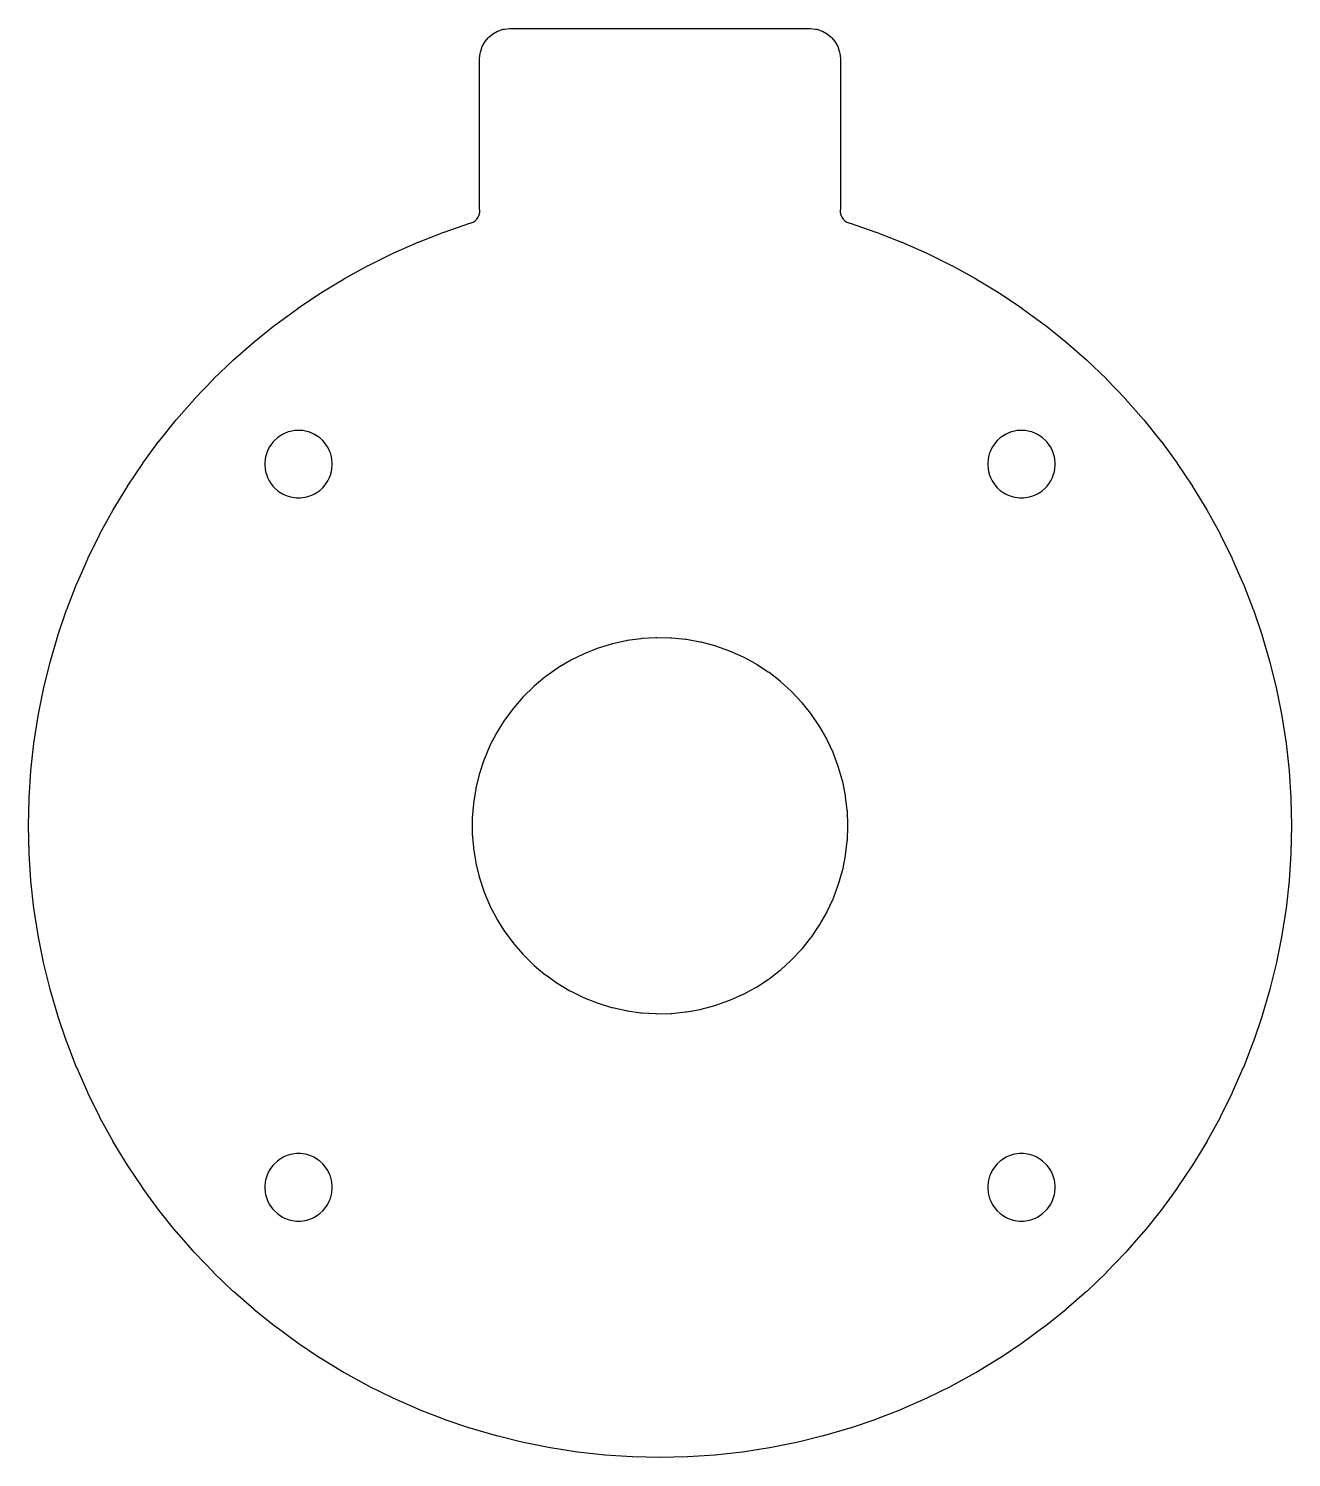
# Model space of a CAD drawing. Header units: millimetres. Extents: x -42 to 42, y -42 to 53.
import ezdxf

# ---------------------------------------------------------------- set-up
doc = ezdxf.new("R2010")
doc.units = ezdxf.units.MM
doc.layers.add('CUT', color=1, linetype='Continuous')

msp = doc.modelspace()

# ---------------------------------------------------------------- linework, layer by layer
at = {"layer": 'CUT'}
for points in [[(-12.5646, 40.0751), (-12.4179, 40.1341), (-12.2857, 40.2208), (-12.1732, 40.3318), (-12.0847, 40.4627), (-12.0236, 40.6085), (-11.9924, 40.7635), (-11.9923, 40.9215), (-11.9981, 40.9805), (-12, 41.0196), (-12, 50.9804), (-11.9981, 51.0195), (-11.9654, 51.3511), (-11.9502, 51.4278), (-11.8592, 51.7278), (-11.8292, 51.8), (-11.6815, 52.0765), (-11.638, 52.1415), (-11.4391, 52.3838), (-11.3838, 52.4391), (-11.1415, 52.638), (-11.0765, 52.6815), (-10.8, 52.8292), (-10.7278, 52.8592), (-10.4278, 52.9502), (-10.3511, 52.9654), (-10.0195, 52.9981), (-9.9804, 53), (9.9804, 53), (10.0195, 52.9981), (10.3511, 52.9654), (10.4278, 52.9502), (10.7278, 52.8592), (10.8, 52.8292), (11.0765, 52.6815), (11.1415, 52.638), (11.3838, 52.4391), (11.4391, 52.3838), (11.638, 52.1415), (11.6815, 52.0765), (11.8292, 51.8), (11.8592, 51.7278), (11.9502, 51.4278), (11.9654, 51.3511), (11.9981, 51.0195), (12, 50.9804), (12, 41.0196), (11.9981, 40.9805), (11.9923, 40.9215), (11.9924, 40.7635), (12.0236, 40.6085), (12.0847, 40.4627), (12.1732, 40.3318), (12.2857, 40.2208), (12.4179, 40.1341), (12.5646, 40.0751), (12.6213, 40.0586), (12.6379, 40.0533), (14.3566, 39.4699), (14.373, 39.4639), (16.0646, 38.8061), (16.0807, 38.7994), (17.742, 38.0684), (17.7578, 38.0611), (19.3856, 37.2583), (19.4011, 37.2503), (20.9923, 36.3773), (21.0075, 36.3685), (22.5591, 35.427), (22.5738, 35.4176), (24.083, 34.4092), (24.0972, 34.3992), (25.5609, 33.326), (25.5748, 33.3154), (26.9903, 32.1793), (27.0036, 32.1681), (28.3682, 30.9714), (28.3811, 30.9596), (29.6922, 29.7045), (29.7045, 29.6922), (30.9596, 28.3811), (30.9714, 28.3682), (32.1681, 27.0036), (32.1793, 26.9903), (33.3154, 25.5748), (33.326, 25.5609), (34.3992, 24.0972), (34.4092, 24.083), (35.4176, 22.5738), (35.427, 22.5591), (36.3685, 21.0075), (36.3773, 20.9923), (37.2503, 19.4011), (37.2583, 19.3856), (38.0611, 17.7578), (38.0684, 17.742), (38.7994, 16.0807), (38.8061, 16.0646), (39.4639, 14.373), (39.4699, 14.3566), (40.0533, 12.6379), (40.0586, 12.6213), (40.5664, 10.8788), (40.571, 10.8619), (41.0024, 9.0989), (41.0061, 9.0819), (41.3602, 7.3018), (41.3633, 7.2846), (41.6394, 5.4907), (41.6416, 5.4734), (41.8392, 3.6692), (41.8407, 3.6518), (41.9595, 1.8407), (41.9602, 1.8233), (41.9998, 0.0087), (41.9998, -0.0087), (41.9602, -1.8233), (41.9595, -1.8407), (41.8407, -3.6518), (41.8392, -3.6692), (41.6416, -5.4734), (41.6394, -5.4907), (41.3633, -7.2846), (41.3602, -7.3018), (41.0061, -9.0819), (41.0024, -9.0989), (40.571, -10.8619), (40.5664, -10.8788), (40.0586, -12.6213), (40.0533, -12.6379), (39.4699, -14.3566), (39.4639, -14.373), (38.8061, -16.0646), (38.7994, -16.0807), (38.0684, -17.742), (38.0611, -17.7578), (37.2583, -19.3856), (37.2503, -19.4011), (36.3773, -20.9923), (36.3685, -21.0075), (35.427, -22.5591), (35.4176, -22.5738), (34.4092, -24.083), (34.3992, -24.0972), (33.326, -25.5609), (33.3154, -25.5748), (32.1793, -26.9903), (32.1681, -27.0036), (30.9714, -28.3682), (30.9596, -28.3811), (29.7045, -29.6922), (29.6922, -29.7045), (28.3811, -30.9596), (28.3682, -30.9714), (27.0036, -32.1681), (26.9903, -32.1793), (25.5748, -33.3154), (25.5609, -33.326), (24.0972, -34.3992), (24.083, -34.4092), (22.5738, -35.4176), (22.5591, -35.427), (21.0075, -36.3685), (20.9923, -36.3773), (19.4011, -37.2503), (19.3856, -37.2583), (17.7578, -38.0611), (17.742, -38.0684), (16.0807, -38.7994), (16.0646, -38.8061), (14.373, -39.4639), (14.3566, -39.4699), (12.6379, -40.0533), (12.6213, -40.0586), (10.8788, -40.5664), (10.8619, -40.571), (9.0989, -41.0024), (9.0819, -41.0061), (7.3018, -41.3602), (7.2846, -41.3633), (5.4907, -41.6394), (5.4734, -41.6416), (3.6692, -41.8392), (3.6518, -41.8407), (1.8407, -41.9595), (1.8233, -41.9602), (0.0087, -41.9998), (-0.0087, -41.9998), (-1.8233, -41.9602), (-1.8407, -41.9595), (-3.6518, -41.8407), (-3.6692, -41.8392), (-5.4734, -41.6416), (-5.4907, -41.6394), (-7.2846, -41.3633), (-7.3018, -41.3602), (-9.0819, -41.0061), (-9.0989, -41.0024), (-10.8619, -40.571), (-10.8788, -40.5664), (-12.6213, -40.0586), (-12.6379, -40.0533), (-14.3566, -39.4699), (-14.373, -39.4639), (-16.0646, -38.8061), (-16.0807, -38.7994), (-17.742, -38.0684), (-17.7578, -38.0611), (-19.3856, -37.2583), (-19.4011, -37.2503), (-20.9923, -36.3773), (-21.0075, -36.3685), (-22.5591, -35.427), (-22.5738, -35.4176), (-24.083, -34.4092), (-24.0972, -34.3992), (-25.5609, -33.326), (-25.5748, -33.3154), (-26.9903, -32.1793), (-27.0036, -32.1681), (-28.3682, -30.9714), (-28.3811, -30.9596), (-29.6922, -29.7045), (-29.7045, -29.6922), (-30.9596, -28.3811), (-30.9714, -28.3682), (-32.1681, -27.0036), (-32.1793, -26.9903), (-33.3154, -25.5748), (-33.326, -25.5609), (-34.3992, -24.0972), (-34.4092, -24.083), (-35.4176, -22.5738), (-35.427, -22.5591), (-36.3685, -21.0075), (-36.3773, -20.9923), (-37.2503, -19.4011), (-37.2583, -19.3856), (-38.0611, -17.7578), (-38.0684, -17.742), (-38.7994, -16.0807), (-38.8061, -16.0646), (-39.4639, -14.373), (-39.4699, -14.3566), (-40.0533, -12.6379), (-40.0586, -12.6213), (-40.5664, -10.8788), (-40.571, -10.8619), (-41.0024, -9.0989), (-41.0061, -9.0819), (-41.3602, -7.3018), (-41.3633, -7.2846), (-41.6394, -5.4907), (-41.6416, -5.4734), (-41.8392, -3.6692), (-41.8407, -3.6518), (-41.9595, -1.8407), (-41.9602, -1.8233), (-41.9998, -0.0087), (-41.9998, 0.0087), (-41.9602, 1.8233), (-41.9595, 1.8407), (-41.8407, 3.6518), (-41.8392, 3.6692), (-41.6416, 5.4734), (-41.6394, 5.4907), (-41.3633, 7.2846), (-41.3602, 7.3018), (-41.0061, 9.0819), (-41.0024, 9.0989), (-40.571, 10.8619), (-40.5664, 10.8788), (-40.0586, 12.6213), (-40.0533, 12.6379), (-39.4699, 14.3566), (-39.4639, 14.373), (-38.8061, 16.0646), (-38.7994, 16.0807), (-38.0684, 17.742), (-38.0611, 17.7578), (-37.2583, 19.3856), (-37.2503, 19.4011), (-36.3773, 20.9923), (-36.3685, 21.0075), (-35.427, 22.5591), (-35.4176, 22.5738), (-34.4092, 24.083), (-34.3992, 24.0972), (-33.326, 25.5609), (-33.3154, 25.5748), (-32.1793, 26.9903), (-32.1681, 27.0036), (-30.9714, 28.3682), (-30.9596, 28.3811), (-29.7045, 29.6922), (-29.6922, 29.7045), (-28.3811, 30.9596), (-28.3682, 30.9714), (-27.0036, 32.1681), (-26.9903, 32.1793), (-25.5748, 33.3154), (-25.5609, 33.326), (-24.0972, 34.3992), (-24.083, 34.4092), (-22.5738, 35.4176), (-22.5591, 35.427), (-21.0075, 36.3685), (-20.9923, 36.3773), (-19.4011, 37.2503), (-19.3856, 37.2583), (-17.7578, 38.0611), (-17.742, 38.0684), (-16.0807, 38.7994), (-16.0646, 38.8061), (-14.373, 39.4639), (-14.3566, 39.4699), (-12.6379, 40.0533), (-12.6213, 40.0586)], [(-22.0956, 25.1597), (-22.1733, 25.2853), (-22.3342, 25.4983), (-22.4336, 25.6074), (-22.6309, 25.7872), (-22.7487, 25.8762), (-22.9757, 26.0167), (-23.1078, 26.0825), (-23.3568, 26.179), (-23.4988, 26.2194), (-23.7612, 26.2684), (-23.9082, 26.282), (-24.1751, 26.282), (-24.3221, 26.2684), (-24.5845, 26.2194), (-24.7265, 26.179), (-24.9754, 26.0825), (-25.1076, 26.0167), (-25.3345, 25.8762), (-25.4523, 25.7872), (-25.6496, 25.6074), (-25.7491, 25.4983), (-25.9099, 25.2853), (-25.9877, 25.1597), (-26.1067, 24.9208), (-26.16, 24.7831), (-26.233, 24.5264), (-26.2602, 24.3813), (-26.2848, 24.1154), (-26.2848, 23.9678), (-26.2602, 23.702), (-26.233, 23.5569), (-26.16, 23.3001), (-26.1067, 23.1625), (-25.9877, 22.9235), (-25.9099, 22.798), (-25.7491, 22.585), (-25.6496, 22.4759), (-25.4523, 22.296), (-25.3345, 22.2071), (-25.1076, 22.0665), (-24.9754, 22.0007), (-24.7265, 21.9043), (-24.5845, 21.8639), (-24.3221, 21.8149), (-24.1751, 21.8012), (-23.9082, 21.8012), (-23.7612, 21.8149), (-23.4988, 21.8639), (-23.3568, 21.9043), (-23.1078, 22.0007), (-22.9757, 22.0665), (-22.7487, 22.2071), (-22.6309, 22.296), (-22.4336, 22.4759), (-22.3342, 22.585), (-22.1733, 22.798), (-22.0956, 22.9235), (-21.9766, 23.1625), (-21.9233, 23.3001), (-21.8502, 23.5569), (-21.8231, 23.702), (-21.7985, 23.9678), (-21.7985, 24.1154), (-21.8231, 24.3813), (-21.8502, 24.5264), (-21.9233, 24.7831), (-21.9766, 24.9208)], [(25.7491, 25.4983), (25.6496, 25.6074), (25.4523, 25.7872), (25.3345, 25.8762), (25.1076, 26.0167), (24.9754, 26.0825), (24.7265, 26.179), (24.5845, 26.2194), (24.3221, 26.2684), (24.1751, 26.282), (23.9082, 26.282), (23.7612, 26.2684), (23.4988, 26.2194), (23.3568, 26.179), (23.1078, 26.0825), (22.9757, 26.0167), (22.7487, 25.8762), (22.6309, 25.7872), (22.4336, 25.6074), (22.3342, 25.4983), (22.1733, 25.2853), (22.0956, 25.1597), (21.9766, 24.9208), (21.9233, 24.7831), (21.8502, 24.5264), (21.8231, 24.3813), (21.7985, 24.1154), (21.7985, 23.9678), (21.8231, 23.702), (21.8502, 23.5569), (21.9233, 23.3001), (21.9766, 23.1625), (22.0956, 22.9235), (22.1733, 22.798), (22.3342, 22.585), (22.4336, 22.4759), (22.6309, 22.296), (22.7487, 22.2071), (22.9757, 22.0665), (23.1078, 22.0007), (23.3568, 21.9043), (23.4988, 21.8639), (23.7612, 21.8149), (23.9082, 21.8012), (24.1751, 21.8012), (24.3221, 21.8149), (24.5845, 21.8639), (24.7265, 21.9043), (24.9754, 22.0007), (25.1076, 22.0665), (25.3345, 22.2071), (25.4523, 22.296), (25.6496, 22.4759), (25.7491, 22.585), (25.9099, 22.798), (25.9877, 22.9235), (26.1067, 23.1625), (26.16, 23.3001), (26.233, 23.5569), (26.2602, 23.702), (26.2848, 23.9678), (26.2848, 24.1154), (26.2602, 24.3813), (26.233, 24.5264), (26.16, 24.7831), (26.1067, 24.9208), (25.9877, 25.1597), (25.9099, 25.2853)], [(11.5357, 4.8111), (11.5111, 4.8697), (11.117, 5.7124), (11.0878, 5.7689), (10.628, 6.5776), (10.5944, 6.6316), (10.0718, 7.4012), (10.034, 7.4523), (9.452, 8.178), (9.4102, 8.226), (8.7724, 8.9031), (8.7269, 8.9476), (8.0373, 9.5719), (7.9884, 9.6127), (7.2514, 10.1802), (7.1995, 10.217), (6.4196, 10.7242), (6.365, 10.7567), (5.5473, 11.2003), (5.4902, 11.2284), (4.6399, 11.6056), (4.5808, 11.6291), (3.7032, 11.9376), (3.6424, 11.9563), (2.743, 12.1941), (2.6809, 12.2079), (1.7655, 12.3735), (1.7025, 12.3823), (0.7769, 12.4746), (0.7134, 12.4784), (-0.2167, 12.4969), (-0.2803, 12.4956), (-1.2089, 12.4402), (-1.2722, 12.4339), (-2.1935, 12.3048), (-2.256, 12.2935), (-3.1641, 12.0916), (-3.2256, 12.0754), (-4.1148, 11.802), (-4.1748, 11.7809), (-5.0395, 11.4378), (-5.0976, 11.412), (-5.9323, 11.0012), (-5.9882, 10.9709), (-6.7876, 10.4951), (-6.8409, 10.4605), (-7.6, 9.9227), (-7.6504, 9.8839), (-8.3643, 9.2875), (-8.4115, 9.2448), (-9.0758, 8.5936), (-9.1194, 8.5473), (-9.7298, 7.8454), (-9.7696, 7.7957), (-10.3224, 7.0475), (-10.3581, 6.9949), (-10.8497, 6.2051), (-10.8811, 6.1498), (-11.3084, 5.3235), (-11.3353, 5.2659), (-11.6956, 4.4082), (-11.7179, 4.3487), (-12.0089, 3.4651), (-12.0263, 3.4039), (-12.2462, 2.5), (-12.2588, 2.4377), (-12.4061, 1.5192), (-12.4137, 1.456), (-12.4876, 0.5287), (-12.4901, 0.4651), (-12.4901, -0.4651), (-12.4876, -0.5287), (-12.4137, -1.456), (-12.4061, -1.5192), (-12.2588, -2.4377), (-12.2462, -2.5), (-12.0263, -3.4039), (-12.0089, -3.4651), (-11.7179, -4.3487), (-11.6956, -4.4082), (-11.3353, -5.2659), (-11.3084, -5.3235), (-10.8811, -6.1498), (-10.8497, -6.2051), (-10.3581, -6.9949), (-10.3224, -7.0475), (-9.7696, -7.7957), (-9.7298, -7.8454), (-9.1194, -8.5473), (-9.0758, -8.5936), (-8.4115, -9.2448), (-8.3643, -9.2875), (-7.6504, -9.8839), (-7.6, -9.9227), (-6.8409, -10.4605), (-6.7876, -10.4951), (-5.9882, -10.9709), (-5.9323, -11.0012), (-5.0976, -11.412), (-5.0395, -11.4378), (-4.1748, -11.7809), (-4.1148, -11.802), (-3.2256, -12.0754), (-3.1641, -12.0916), (-2.256, -12.2935), (-2.1935, -12.3048), (-1.2722, -12.4339), (-1.2089, -12.4402), (-0.2803, -12.4956), (-0.2167, -12.4969), (0.7134, -12.4784), (0.7769, -12.4746), (1.7025, -12.3823), (1.7655, -12.3735), (2.6809, -12.2079), (2.743, -12.1941), (3.6424, -11.9563), (3.7032, -11.9376), (4.5808, -11.6291), (4.6399, -11.6056), (5.4902, -11.2284), (5.5473, -11.2003), (6.365, -10.7567), (6.4196, -10.7242), (7.1995, -10.217), (7.2514, -10.1802), (7.9884, -9.6127), (8.0373, -9.5719), (8.7269, -8.9476), (8.7724, -8.9031), (9.4102, -8.226), (9.452, -8.178), (10.034, -7.4523), (10.0718, -7.4012), (10.5944, -6.6316), (10.628, -6.5776), (11.0878, -5.7689), (11.117, -5.7124), (11.5111, -4.8697), (11.5357, -4.8111), (11.8616, -3.9398), (11.8815, -3.8794), (12.1371, -2.9849), (12.1522, -2.9231), (12.3359, -2.0112), (12.346, -1.9484), (12.4567, -1.0247), (12.4618, -0.9613), (12.4987, -0.0318), (12.4987, 0.0318), (12.4618, 0.9613), (12.4567, 1.0247), (12.346, 1.9484), (12.3359, 2.0112), (12.1522, 2.9231), (12.1371, 2.9849), (11.8815, 3.8794), (11.8616, 3.9398)], [(-21.9233, -23.3001), (-21.9766, -23.1625), (-22.0956, -22.9235), (-22.1733, -22.798), (-22.3342, -22.585), (-22.4336, -22.4759), (-22.6309, -22.296), (-22.7487, -22.2071), (-22.9757, -22.0665), (-23.1078, -22.0007), (-23.3568, -21.9043), (-23.4988, -21.8639), (-23.7612, -21.8149), (-23.9082, -21.8012), (-24.1751, -21.8012), (-24.3221, -21.8149), (-24.5845, -21.8639), (-24.7265, -21.9043), (-24.9754, -22.0007), (-25.1076, -22.0665), (-25.3345, -22.2071), (-25.4523, -22.296), (-25.6496, -22.4759), (-25.7491, -22.585), (-25.9099, -22.798), (-25.9877, -22.9235), (-26.1067, -23.1625), (-26.16, -23.3001), (-26.233, -23.5569), (-26.2602, -23.702), (-26.2848, -23.9678), (-26.2848, -24.1154), (-26.2602, -24.3813), (-26.233, -24.5264), (-26.16, -24.7831), (-26.1067, -24.9208), (-25.9877, -25.1597), (-25.9099, -25.2853), (-25.7491, -25.4983), (-25.6496, -25.6074), (-25.4523, -25.7872), (-25.3345, -25.8762), (-25.1076, -26.0167), (-24.9754, -26.0825), (-24.7265, -26.179), (-24.5845, -26.2194), (-24.3221, -26.2684), (-24.1751, -26.282), (-23.9082, -26.282), (-23.7612, -26.2684), (-23.4988, -26.2194), (-23.3568, -26.179), (-23.1078, -26.0825), (-22.9757, -26.0167), (-22.7487, -25.8762), (-22.6309, -25.7872), (-22.4336, -25.6074), (-22.3342, -25.4983), (-22.1733, -25.2853), (-22.0956, -25.1597), (-21.9766, -24.9208), (-21.9233, -24.7831), (-21.8502, -24.5264), (-21.8231, -24.3813), (-21.7985, -24.1154), (-21.7985, -23.9678), (-21.8231, -23.702), (-21.8502, -23.5569)], [(26.2602, -23.702), (26.233, -23.5569), (26.16, -23.3001), (26.1067, -23.1625), (25.9877, -22.9235), (25.9099, -22.798), (25.7491, -22.585), (25.6496, -22.4759), (25.4523, -22.296), (25.3345, -22.2071), (25.1076, -22.0665), (24.9754, -22.0007), (24.7265, -21.9043), (24.5845, -21.8639), (24.3221, -21.8149), (24.1751, -21.8012), (23.9082, -21.8012), (23.7612, -21.8149), (23.4988, -21.8639), (23.3568, -21.9043), (23.1078, -22.0007), (22.9757, -22.0665), (22.7487, -22.2071), (22.6309, -22.296), (22.4336, -22.4759), (22.3342, -22.585), (22.1733, -22.798), (22.0956, -22.9235), (21.9766, -23.1625), (21.9233, -23.3001), (21.8502, -23.5569), (21.8231, -23.702), (21.7985, -23.9678), (21.7985, -24.1154), (21.8231, -24.3813), (21.8502, -24.5264), (21.9233, -24.7831), (21.9766, -24.9208), (22.0956, -25.1597), (22.1733, -25.2853), (22.3342, -25.4983), (22.4336, -25.6074), (22.6309, -25.7872), (22.7487, -25.8762), (22.9757, -26.0167), (23.1078, -26.0825), (23.3568, -26.179), (23.4988, -26.2194), (23.7612, -26.2684), (23.9082, -26.282), (24.1751, -26.282), (24.3221, -26.2684), (24.5845, -26.2194), (24.7265, -26.179), (24.9754, -26.0825), (25.1076, -26.0167), (25.3345, -25.8762), (25.4523, -25.7872), (25.6496, -25.6074), (25.7491, -25.4983), (25.9099, -25.2853), (25.9877, -25.1597), (26.1067, -24.9208), (26.16, -24.7831), (26.233, -24.5264), (26.2602, -24.3813), (26.2848, -24.1154), (26.2848, -23.9678)]]:
    msp.add_lwpolyline(points, close=True, dxfattribs=at)

doc.saveas('drawing.dxf')
